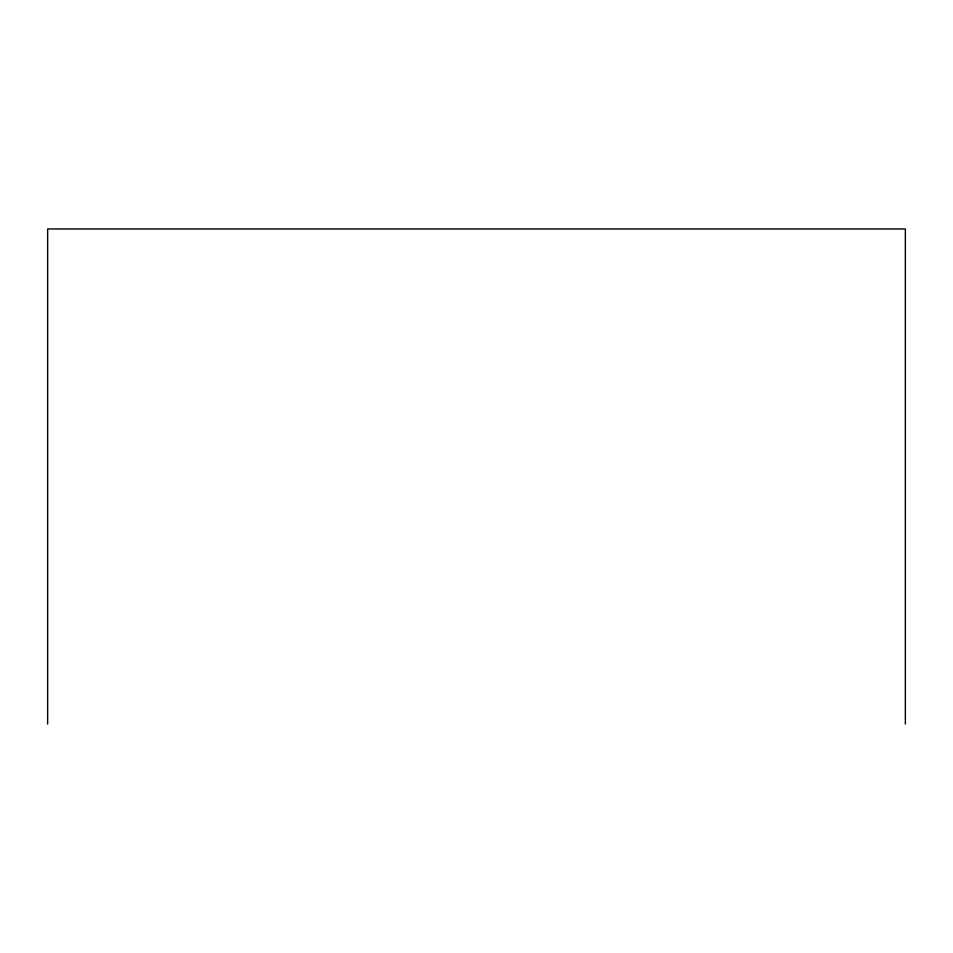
<?xml version="1.0" encoding="UTF-8"?>
<svg xmlns="http://www.w3.org/2000/svg" width="953" height="953" viewBox="0 0 953 953"><rect width="100%" height="100%" fill="white"/><g stroke="black" fill="none" stroke-linecap="round" stroke-linejoin="round"><path stroke-width="1.43" d="M905.35 724.03L905.35 228.97L47.65 228.97L47.65 724.03"/></g></svg>
